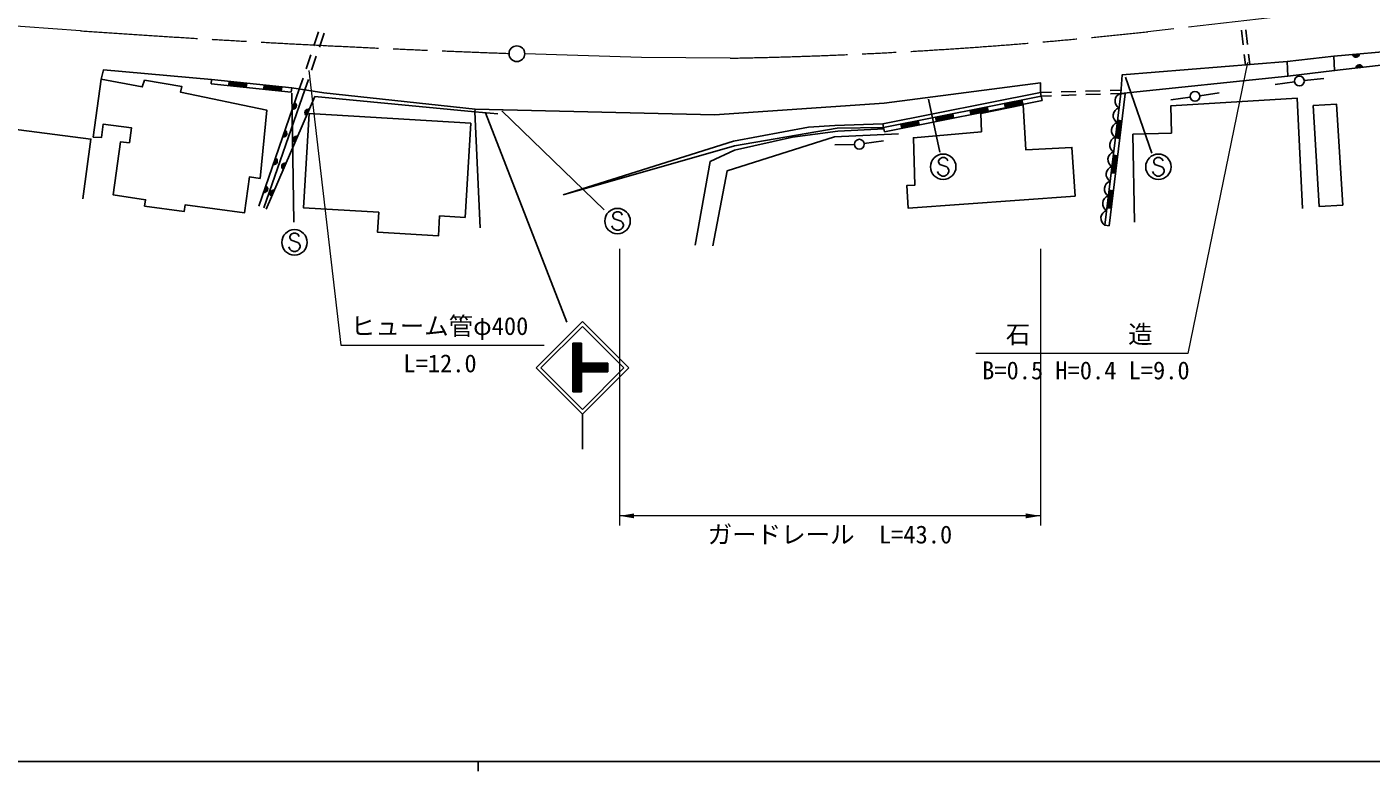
# Model space of a CAD drawing. Units: millimetres, scale not verified. Extents: x 40000 to 680000, y 20000 to 380000.
# Drawn here: x 221899 to 359216, y 204000 to 280072 of the extents above; entities that cross this region are included whole.
import ezdxf
from ezdxf.enums import TextEntityAlignment as Align

# ---------------------------------------------------------------- set-up
doc = ezdxf.new("R2010")
doc.units = ezdxf.units.MM
doc.header["$LTSCALE"] = 1000
doc.linetypes.add('CHAIN', pattern=[18.5, 12, -1.5, 3.5, -1.5])
for name, color, linetype, lineweight in [('M-BGD', 7, 'Continuous', 25), ('M-BMK', 2, 'CHAIN', 13), ('M-BMK-SRVR', 3, 'Continuous', 25), ('M-STR-HTXT', 7, 'Continuous', 13), ('M-STR-STRC', 7, 'Continuous', 25), ('M-TTL-BAND', 7, 'Continuous', 25)]:
    doc.layers.add(name, color=color, linetype=linetype, lineweight=lineweight)
doc.styles.add('ＭＳ ゴシック', font='')
doc.styles.get('ＭＳ ゴシック').set_extended_font_data('MS Gothic')

# ---------------------------------------------------------------- blocks, each defined once
blk = doc.blocks.new('filled_arrow')
at = {"color": 0, "linetype": 'Continuous', "lineweight": -2}
blk.add_solid([(7.5, 1.25), (0, 0), (7.5, -1.25)], dxfattribs=at)

msp = doc.modelspace()

# ---------------------------------------------------------------- hatches: boundary and pattern name
at = {"layer": 'M-STR-STRC'}
h = msp.add_hatch(dxfattribs=at)
h.set_pattern_fill('USER', color=256, style=0, pattern_type=2)
h.set_pattern_definition([(45, (-237007, 368939), (-70.7128, 70.7128), []), (135, (-237007, 368939), (-70.71634, -70.71634), [])])
h.paths.add_polyline_path([(281259, 244815), (281259, 245715), (278567, 245715), (278567, 247748), (277667, 247748), (277667, 242783), (278567, 242783), (278567, 244815)])

# ---------------------------------------------------------------- linework, layer by layer
at = {"layer": 'M-BGD'}
for p, q in [((251223, 278147), (251702, 279569)), ((251781, 278010), (252260, 279432)), ((346145, 278229), (345975, 279719)), ((346422, 279764), (346586, 278273)), ((355416, 277062), (362907, 277757)), ((250425, 275778), (250904, 277200)), ((250983, 275641), (251462, 277063)), ((346378, 276188), (346258, 277235)), ((346695, 277279), (346810, 276223)), ((363493, 276527), (355479, 275599)), ((240774, 274707), (240727, 274260)), ((240774, 274707), (248961, 273836)), ((249729, 273713), (250106, 274831)), ((250303, 273622), (250664, 274693)), ((352391, 274587), (354381, 274793)), ((240727, 274260), (248913, 273389)), ((242564, 274517), (242517, 274069)), ((242526, 274159), (244316, 273968)), ((242536, 274248), (244326, 274058)), ((242545, 274338), (244335, 274147)), ((242555, 274427), (244345, 274237)), ((244307, 273879), (244354, 274326)), ((245601, 261761), (249729, 273713)), ((250303, 273622), (246093, 261561)), ((246144, 274136), (246097, 273688)), ((246106, 273778), (247896, 273587)), ((246116, 273867), (247906, 273677)), ((246125, 273957), (247915, 273766)), ((246135, 274046), (247925, 273856)), ((247886, 273498), (247934, 273945)), ((248961, 273836), (248913, 273389)), ((309346, 270147), (325441, 273356)), ((325441, 273356), (326554, 273390)), ((325514, 272990), (325441, 273356)), ((327553, 273420), (329053, 273465)), ((330052, 273495), (331552, 273540)), ((332023, 259796), (333640, 273276)), ((333640, 273276), (332023, 259796)), ((332551, 273570), (333664, 273604)), ((333640, 273276), (332576, 273239)), ((333640, 273276), (334087, 273223)), ((341711, 273035), (343690, 273326)), ((351399, 274462), (349421, 274171)), ((251305, 272938), (246348, 261447)), ((309419, 269781), (325514, 272990)), ((309507, 269339), (325602, 272549)), ((320099, 271451), (320011, 271893)), ((321776, 272245), (321864, 271803)), ((321793, 272156), (323559, 272508)), ((321811, 272068), (323576, 272420)), ((321829, 271980), (323594, 272332)), ((321846, 271892), (323612, 272244)), ((323629, 272155), (323541, 272597)), ((326579, 273028), (325514, 272990)), ((325514, 272990), (325602, 272549)), ((329078, 273116), (327579, 273063)), ((331576, 273204), (330077, 273151)), ((332469, 259742), (334087, 273223)), ((340721, 272891), (338741, 272609)), ((314715, 270837), (314803, 270395)), ((314732, 270748), (316498, 271100)), ((314750, 270660), (316515, 271012)), ((314768, 270572), (316533, 270924)), ((314785, 270484), (316551, 270836)), ((316568, 270747), (316480, 271189)), ((318245, 271541), (318333, 271099)), ((318263, 271452), (320028, 271804)), ((318281, 271364), (320046, 271716)), ((318298, 271276), (320063, 271628)), ((318316, 271188), (320081, 271540)), ((333756, 270465), (333310, 270519)), ((309419, 269781), (309507, 269339)), ((311184, 270133), (311272, 269691)), ((311202, 270044), (312967, 270396)), ((311220, 269956), (312985, 270308)), ((311237, 269868), (313002, 270220)), ((311255, 269780), (313020, 270132)), ((313038, 270043), (312950, 270485)), ((333184, 268721), (333399, 270508)), ((333274, 268710), (333488, 270497)), ((333363, 268699), (333578, 270486)), ((333452, 268689), (333667, 270476)), ((306439, 268061), (304440, 267999)), ((307433, 268147), (309413, 268429)), ((333095, 268731), (333542, 268678)), ((332755, 265146), (332970, 266934)), ((332845, 265136), (333059, 266923)), ((333327, 266891), (332881, 266944)), ((332934, 265125), (333149, 266912)), ((333023, 265114), (333238, 266901)), ((332666, 265157), (333113, 265103)), ((332326, 261572), (332541, 263359)), ((332416, 261561), (332630, 263348)), ((332898, 263316), (332452, 263370)), ((332505, 261551), (332720, 263338)), ((332594, 261540), (332809, 263327)), ((332237, 261583), (332684, 261529)), ((332023, 259796), (332469, 259742))]:
    msp.add_line(p, q, dxfattribs=at)
for points in [[(350719, 275040), (333640, 273276), (333774, 275168), (350649, 276534)], [(240774, 274707), (229719, 275666), (229488, 274713)], [(325441, 273356), (325434, 274365), (309481, 272288), (292135, 271085), (267678, 271650), (252235, 273314), (248961, 273836)], [(268210, 259543), (267662, 271382), (251305, 272938)], [(352223, 261501), (351657, 272794), (338771, 272015), (338819, 269214), (334885, 269104), (335051, 260118)], [(257840, 261123), (250144, 261585), (250722, 271211)], [(250722, 271211), (267242, 270220), (266664, 260594), (264056, 260750)], [(270012, 271172), (267662, 271382), (267678, 271650)], [(216741, 263381), (219242, 269800), (228446, 268604), (227628, 262500)], [(290162, 257776), (291702, 266325), (294188, 267472), (300125, 268799), (304740, 269407), (309470, 269659)], [(310949, 269134), (304383, 268841), (293418, 265350), (291979, 257704)], [(264056, 260750), (263934, 258709), (257717, 259082), (257840, 261123)]]:
    msp.add_lwpolyline(points, dxfattribs=at)
for points in [[(355416, 277062), (355479, 275599), (350719, 275040), (350649, 276534)], [(228662, 268813), (229488, 274713), (233688, 273934), (233924, 274619), (237724, 273981), (237606, 273391), (246409, 271574), (245724, 264589), (244639, 264730), (244120, 261049), (238054, 261875), (237960, 261190), (233924, 261757), (234019, 262394), (230715, 262889), (231447, 268317), (232367, 268223), (232579, 269757), (229677, 270111), (229511, 268761)], [(328998, 262772), (311935, 261533), (311802, 263859), (312609, 263901), (312468, 268739), (319406, 269353), (319359, 271217), (323678, 272090), (323961, 267488), (328657, 267748)], [(353285, 272038), (353923, 261702), (356313, 261849), (355676, 272186)], [(276671, 262889), (294073, 268374), (301743, 269813), (304433, 269978), (309346, 270147), (309419, 269781), (304659, 269702), (294180, 267901)]]:
    msp.add_lwpolyline(points, close=True, dxfattribs=at)
for centre in [(351894, 274535), (341216, 272962), (306938, 268077)]:
    msp.add_circle(centre, 500, dxfattribs=at)
for centre, radius, start, end in [((357663, 277325), 354, 194.09265, 356.49783), ((357663, 277325), 283, 196.31669, 354.27379), ((357663, 277325), 212, 200.06301, 350.52746), ((357663, 277325), 142, 207.77474, 342.81573), ((357663, 277325), 100, 218.09241, 332.49807), ((358003, 275837), 354, 15.40476, 177.80994), ((358003, 275837), 283, 17.6288, 175.5859), ((358003, 275837), 212, 21.37512, 171.83957), ((358003, 275837), 142, 29.08685, 164.12784), ((358003, 275837), 100, 39.40452, 153.81018), ((333867, 272489), 819, 106.07865, 240.23404), ((249083, 272009), 354, 259.7434, 62.14857), ((249083, 272009), 283, 261.96744, 59.92454), ((249083, 272009), 212, 265.71376, 56.17821), ((249083, 272009), 142, 273.42549, 48.46648), ((249083, 272009), 100, 283.74315, 38.14882), ((250659, 271303), 354, 75.46527, 237.87045), ((250659, 271303), 283, 77.68931, 235.64641), ((250659, 271303), 212, 81.43563, 231.90008), ((250659, 271303), 142, 89.14736, 224.18835), ((250659, 271303), 100, 99.46502, 213.87069), ((333688, 270992), 819, 106.07865, 240.23404), ((248104, 269173), 354, 259.7434, 62.14857), ((248104, 269173), 283, 261.96744, 59.92454), ((248104, 269173), 212, 265.71376, 56.17821), ((248104, 269173), 142, 273.42549, 48.46648), ((248104, 269173), 100, 283.74315, 38.14882), ((333508, 269494), 819, 106.07865, 240.23404), ((249470, 268548), 354, 75.46527, 237.87045), ((249470, 268548), 283, 77.68931, 235.64641), ((249470, 268548), 212, 81.43563, 231.90008), ((249470, 268548), 142, 89.14736, 224.18835), ((249470, 268548), 100, 99.46502, 213.87069), ((333328, 267996), 819, 106.07865, 240.23404), ((247124, 266337), 354, 259.7434, 62.14857), ((247124, 266337), 283, 261.96744, 59.92454), ((247124, 266337), 212, 265.71376, 56.17821), ((247124, 266337), 142, 273.42549, 48.46648), ((247124, 266337), 100, 283.74315, 38.14882), ((333148, 266498), 819, 106.07865, 240.23404), ((248282, 265793), 354, 75.46527, 237.87045), ((248282, 265793), 283, 77.68931, 235.64641), ((248282, 265793), 212, 81.43563, 231.90008), ((248282, 265793), 142, 89.14736, 224.18835), ((248282, 265793), 100, 99.46502, 213.87069), ((332968, 265000), 819, 106.07865, 240.23404), ((246145, 263502), 354, 259.7434, 62.14857), ((246145, 263502), 283, 261.96744, 59.92454), ((246145, 263502), 212, 265.71376, 56.17821), ((332789, 263502), 819, 106.07865, 240.23404), ((246145, 263502), 142, 273.42549, 48.46648), ((246145, 263502), 100, 283.74315, 38.14882), ((247094, 263039), 354, 75.46527, 237.87045), ((247094, 263039), 283, 77.68931, 235.64641), ((247094, 263039), 212, 81.43563, 231.90008), ((247094, 263039), 142, 89.14736, 224.18835), ((247094, 263039), 100, 99.46502, 213.87069), ((332609, 262004), 819, 106.07865, 240.23404), ((332429, 260507), 819, 106.07865, 240.23404)]:
    msp.add_arc(centre, radius, start, end, dxfattribs=at)
at = {"layer": 'M-BMK'}
msp.add_line((370873, 283492), (336401, 279576), dxfattribs=at)
for points in [[(227364, 279671), (197428, 281877), (173173, 283982)], [(293727, 276872), (284678, 276948), (272749, 277306)]]:
    msp.add_lwpolyline(points, dxfattribs=at)
for centre, radius, start, end in [((316338, 1548919), 1272363, 265.99015, 267.96472), ((285172, 750102), 473307, 271.03566, 276.21376)]:
    msp.add_arc(centre, radius, start, end, dxfattribs=at)
at = {"layer": 'M-BMK-SRVR'}
msp.add_circle((271950, 277331), 800, dxfattribs=at)
at = {"layer": 'M-STR-HTXT'}
for p, q in [((282434, 257388), (282434, 229092)), ((325434, 257388), (325434, 229092)), ((325434, 230092), (282434, 230092))]:
    msp.add_line(p, q, dxfattribs=at)
for points in [[(346578, 276436), (340484, 246677), (318847, 246677)], [(250717, 275625), (253986, 247528), (274736, 247528)]]:
    msp.add_lwpolyline(points, dxfattribs=at)
at = {"layer": 'M-STR-STRC'}
for p, q in [((334137, 274947), (336823, 267151)), ((248960, 273291), (249178, 260093)), ((313986, 272686), (315151, 267252)), ((268746, 271285), (277059, 249902)), ((270409, 271482), (280865, 261383)), ((315150, 266599), (315032, 266362)), ((315386, 266717), (315150, 266599)), ((315623, 266717), (315386, 266717)), ((315859, 266599), (315623, 266717)), ((315977, 266362), (315859, 266599)), ((337133, 266599), (337015, 266362)), ((337369, 266717), (337133, 266599)), ((337606, 266717), (337369, 266717)), ((337842, 266599), (337606, 266717)), ((337960, 266362), (337842, 266599)), ((315032, 265062), (314913, 265299)), ((315032, 266362), (315032, 266244)), ((315032, 266244), (315150, 266008)), ((315150, 264944), (315032, 265062)), ((315150, 266008), (315859, 265771)), ((315859, 265771), (315977, 265653)), ((315977, 265062), (315859, 264944)), ((315977, 265653), (316095, 265417)), ((316095, 265299), (315977, 265062)), ((316095, 265417), (316095, 265299)), ((337015, 265062), (336897, 265299)), ((337015, 266362), (337015, 266244)), ((337015, 266244), (337133, 266008)), ((337133, 264944), (337015, 265062)), ((337133, 266008), (337842, 265771)), ((337842, 265771), (337960, 265653)), ((337960, 265062), (337842, 264944)), ((337960, 265653), (338079, 265417)), ((338079, 265299), (337960, 265062)), ((338079, 265417), (338079, 265299)), ((315386, 264826), (315150, 264944)), ((315623, 264826), (315386, 264826)), ((315859, 264944), (315623, 264826)), ((337369, 264826), (337133, 264944)), ((337606, 264826), (337369, 264826)), ((337842, 264944), (337606, 264826)), ((281883, 261049), (281764, 260813)), ((282119, 261167), (281883, 261049)), ((282355, 261167), (282119, 261167)), ((282592, 261049), (282355, 261167)), ((282710, 260813), (282592, 261049)), ((281764, 259513), (281646, 259749)), ((281764, 260813), (281764, 260694)), ((281764, 260694), (281883, 260458)), ((281883, 260458), (282592, 260222)), ((282592, 260222), (282710, 260103)), ((282710, 260103), (282828, 259867)), ((282828, 259749), (282710, 259513)), ((282828, 259867), (282828, 259749)), ((248881, 258873), (248763, 258636)), ((248763, 258636), (248763, 258518)), ((248763, 258518), (248881, 258282)), ((249118, 258991), (248881, 258873)), ((248881, 258282), (249590, 258045)), ((249354, 258991), (249118, 258991)), ((249590, 258873), (249354, 258991)), ((249709, 258636), (249590, 258873)), ((281883, 259394), (281764, 259513)), ((282119, 259276), (281883, 259394)), ((282355, 259276), (282119, 259276)), ((282592, 259394), (282355, 259276)), ((282710, 259513), (282592, 259394)), ((248763, 257336), (248645, 257573)), ((248881, 257218), (248763, 257336)), ((249118, 257100), (248881, 257218)), ((249354, 257100), (249118, 257100)), ((249590, 257218), (249354, 257100)), ((249590, 258045), (249709, 257927)), ((249709, 257336), (249590, 257218)), ((249709, 257927), (249827, 257691)), ((249827, 257573), (249709, 257336)), ((249827, 257691), (249827, 257573)), ((273911, 245210), (278649, 249947)), ((278649, 249947), (283386, 245210)), ((274406, 245210), (278649, 249452)), ((278649, 249452), (282891, 245210)), ((277667, 247748), (277667, 242783)), ((278567, 247748), (277667, 247748)), ((278567, 247748), (278567, 245715)), ((273911, 245210), (278649, 240472)), ((274406, 245210), (278649, 240967)), ((278567, 245715), (281259, 245715)), ((281259, 244815), (278567, 244815)), ((278567, 244815), (278567, 242783)), ((278649, 240967), (282891, 245210)), ((278649, 240472), (283386, 245210)), ((281259, 245715), (281259, 244815)), ((278567, 242783), (277667, 242783)), ((278649, 240472), (278649, 236917))]:
    msp.add_line(p, q, dxfattribs=at)
for centre in [(315504, 265771), (337488, 265771), (282237, 260222), (249236, 258045)]:
    msp.add_circle(centre, 1300, dxfattribs=at)
at = {"layer": 'M-TTL-BAND'}
for p, q in [((40000, 205000), (579000, 205000)), ((268000, 205000), (268000, 204000))]:
    msp.add_line(p, q, dxfattribs=at)

# ---------------------------------------------------------------- block references
at = {"layer": 'M-STR-HTXT', "xscale": 200, "yscale": 200}
msp.add_blockref('filled_arrow', (282434, 230092), dxfattribs=at)
at = {"layer": 'M-STR-HTXT', "xscale": 200, "yscale": 200, "rotation": 180}
msp.add_blockref('filled_arrow', (325434, 230092), dxfattribs=at)

# ---------------------------------------------------------------- texts
at = {"layer": 'M-STR-HTXT', "style": 'ＭＳ ゴシック'}
for s, p in [('ヒューム管φ400', (254986, 248028)), ('石\u3000\u3000\u3000\u3000造', (321898, 247177)), ('L=12.0', (260361, 244214)), ('B=0.5 H=0.4 L=9.0', (319480, 243497))]:
    msp.add_text(s, height=1833, dxfattribs=at).set_placement(p, align=Align.BOTTOM_LEFT)
msp.add_text('ガードレール  L=43.0', height=1833, dxfattribs=at).set_placement((303934, 226722), align=Align.BOTTOM_CENTER)

doc.saveas('drawing.dxf')
